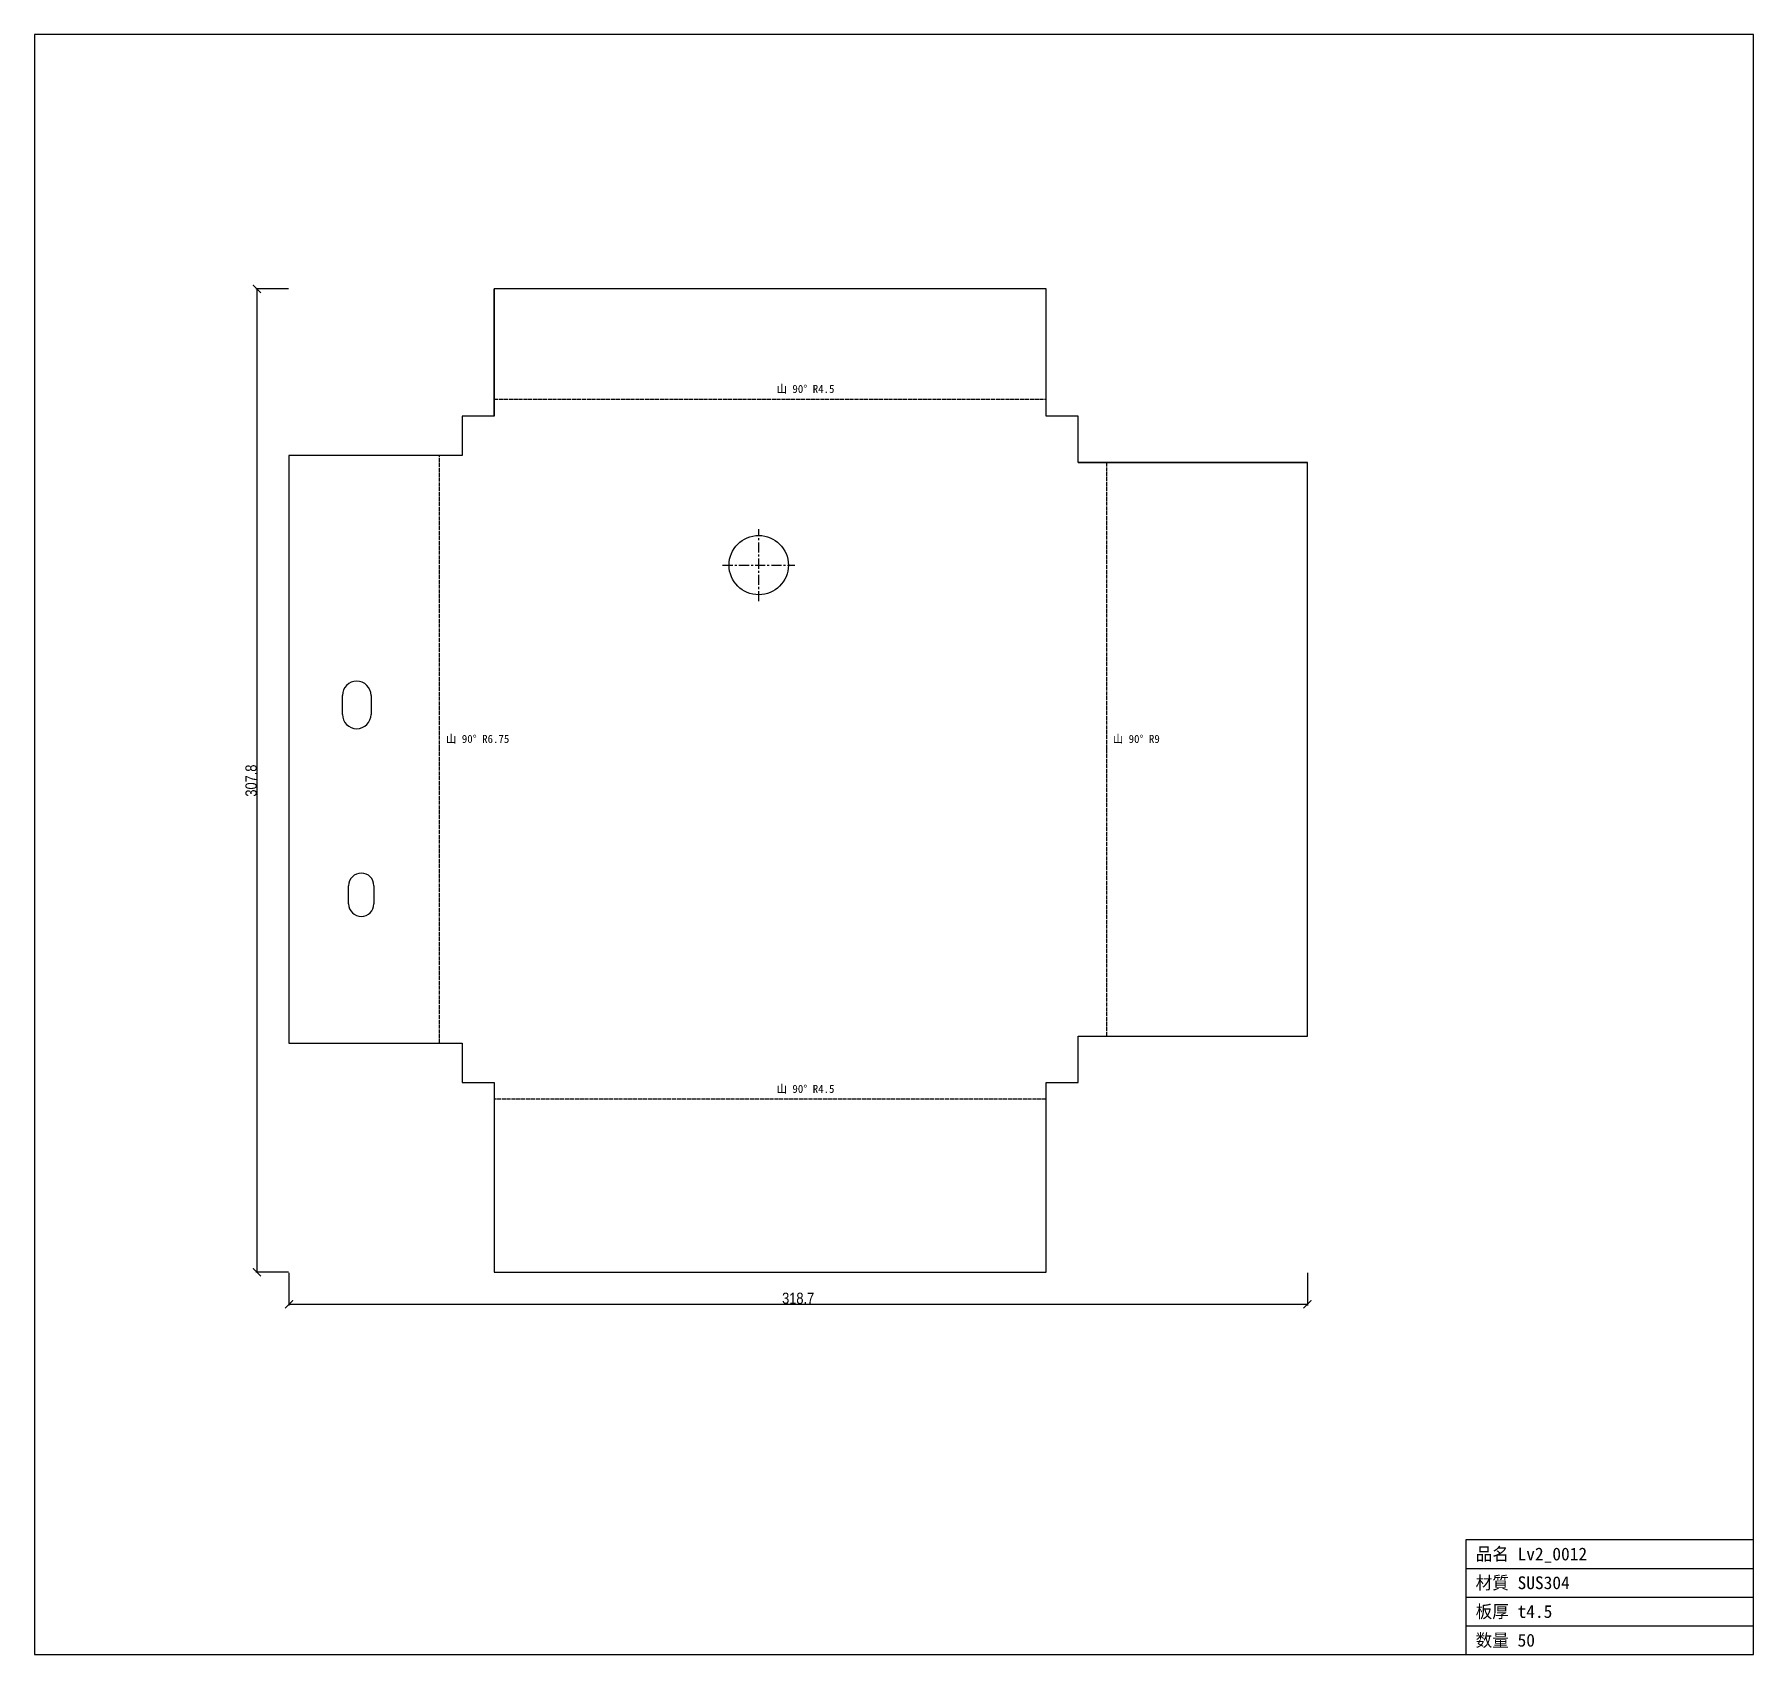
# Model space of a CAD drawing. Header units: millimetres. Extents: x -134 to 404, y -179 to 328.
import ezdxf

# ---------------------------------------------------------------- set-up
doc = ezdxf.new("R2010")
doc.units = ezdxf.units.MM
doc.linetypes.add('CENTER', pattern=[5.08, 3.175, -0.635, 0.635, -0.635])
doc.linetypes.add('DASHED', pattern=[1.524, 1.27, -0.254])
doc.styles.add('OpenSansCondensed-Light', font='OpenSansCondensed-Light.ttf')
doc.dimstyles.new('EZDXF', dxfattribs={"dimtxt": 0.25, "dimasz": 0.175, "dimexe": 0.375, "dimexo": 0.125, "dimgap": 0.1, "dimtad": 1, "dimlfac": 100, "dimzin": 12, "dimdsep": 46, "dimtxsty": 'OpenSansCondensed-Light', "dimblk": 'ARCHTICK', "dimcen": 2.5, "dimazin": 3, "dimtfac": 0.5, "dimtmove": 2, "dimatfit": 3})

# ---------------------------------------------------------------- blocks, each defined once
blk = doc.blocks.new('_ARCHTICK')
at = {"color": 0, "linetype": 'BYBLOCK', "const_width": 0.15}
blk.add_lwpolyline([(-0.5, -0.5), (0.5, 0.5)], dxfattribs=at)

msp = doc.modelspace()

# ---------------------------------------------------------------- linework, layer by layer
at = {"color": 7, "linetype": 'CONTINUOUS'}
for p, q in [((404.2, 328.04), (-133.91, 328.04)), ((-133.91, 328.04), (-133.91, -179.14)), ((404.2, -179.14), (404.2, 328.04)), ((182.8, 248.36), (10, 248.36)), ((10, 248.36), (10, 235.22)), ((10, 208.51), (10, 248.36)), ((182.8, 208.51), (182.8, 248.36)), ((10, 235.22), (10, 221.2)), ((10, 221.2), (10, 208.51)), ((5, 208.51), (0, 208.51)), ((0, 208.51), (0, 196.26)), ((5.51, 208.51), (5, 208.5)), ((10, 208.51), (5.51, 208.51)), ((186.97, 208.51), (182.8, 208.51)), ((189.34, 208.51), (186.97, 208.51)), ((190.77, 208.51), (189.34, 208.51)), ((192.8, 208.51), (190.77, 208.51)), ((192.8, 194.01), (192.8, 208.51)), ((-42.5, 196.26), (-54.22, 196.26)), ((-54.22, 196.26), (-54.22, 12.25)), ((-23.69, 196.26), (-42.5, 196.26)), ((0, 196.26), (-23.69, 196.26)), ((264.52, 194.01), (192.8, 194.01)), ((192.8, 194.01), (264.52, 194.01)), ((264.52, 153.1), (264.52, 194.01)), ((264.52, 147.97), (264.52, 153.1)), ((264.52, 67.18), (264.52, 147.97)), ((-37.49, 115.19), (-37.49, 121.09)), ((-28.53, 121.09), (-28.53, 115.19)), ((264.52, 14.5), (264.52, 67.19)), ((-35.54, 55.87), (-35.54, 61.55)), ((-27.65, 61.55), (-27.65, 55.87)), ((-54.22, 12.25), (-39.55, 12.25)), ((-39.55, 12.25), (-37.45, 12.25)), ((-37.45, 12.25), (-33.79, 12.25)), ((-33.79, 12.25), (0, 12.25)), ((0, 12.25), (0, 0)), ((192.8, 9.38), (192.8, 14.5)), ((192.8, 14.5), (264.52, 14.5)), ((192.8, 3.87), (192.8, 9.38)), ((0, 0), (10, 0)), ((10, 0), (10, -59.46)), ((182.8, -59.46), (182.8, 0)), ((182.8, 0), (184.96, 0)), ((184.96, 0), (185.24, 0)), ((185.24, 0), (190, 0)), ((190, 0), (192.8, 0)), ((192.8, 0), (192.8, 3.86)), ((10, -59.46), (51.64, -59.46)), ((51.64, -59.46), (84.77, -59.46)), ((84.77, -59.46), (94.18, -59.46)), ((94.18, -59.46), (182.8, -59.46)), ((314.2, -179.14), (314.2, -143.14)), ((314.2, -143.14), (404.2, -143.14)), ((314.2, -152.14), (404.2, -152.14)), ((314.2, -161.14), (404.2, -161.14)), ((314.2, -170.14), (404.2, -170.14)), ((-133.91, -179.14), (404.2, -179.14))]:
    msp.add_line(p, q, dxfattribs=at)
at = {"color": 3, "linetype": 'DASHED'}
for p, q in [((10, 213.81), (182.8, 213.81)), ((-7.07, 104.25), (-7.07, 196.26)), ((201.63, 194.01), (201.63, 104.25)), ((-7.07, 12.25), (-7.07, 104.25)), ((201.63, 104.25), (201.63, 14.5)), ((182.8, -5.3), (10, -5.3))]:
    msp.add_line(p, q, dxfattribs=at)
at = {"color": 1, "linetype": 'CENTER'}
for p, q in [((92.8, 150.62), (92.8, 173.18)), ((81.52, 161.9), (104.08, 161.9))]:
    msp.add_line(p, q, dxfattribs=at)
at = {"color": 7, "linetype": 'CONTINUOUS'}
msp.add_circle((92.8, 161.9), 9.28, dxfattribs=at)
for centre, radius, start, end in [((-33.01, 121.09), 4.48, 0, 180), ((-33.01, 115.19), 4.48, 180, 0), ((-31.59, 61.55), 3.95, 0, 180), ((-31.59, 55.87), 3.95, 180, 0)]:
    msp.add_arc(centre, radius, start, end, dxfattribs=at)

# ---------------------------------------------------------------- texts
at = {"color": 2}
for s, height, p in [('山 90° R4.5', 2.5, (98.4, 215.81)), ('山 90° R6.75', 2.5, (-5.07, 106.25)), ('山 90° R9', 2.5, (203.63, 106.25)), ('山 90° R4.5', 2.5, (98.4, -3.3)), ('品名 Lv2_0012', 4, (317.2, -149.64)), ('材質 SUS304', 4, (317.2, -158.64)), ('板厚 t4.5', 4, (317.2, -167.64)), ('数量 50', 4, (317.2, -176.64))]:
    msp.add_text(s, height=height, dxfattribs=at).set_placement(p)

# ---------------------------------------------------------------- dimensions: what is measured, and where the dimension line sits
at = {"color": 8}
msp.add_linear_dim(base=(-64.22, -59.46), p1=(-54.22, -59.46), p2=(-54.22, 248.36), angle=90, dimstyle='EZDXF', override={"dimtxt": 3.5, "dimasz": 2.5, "dimdec": 1, "dimlfac": 1}, dxfattribs=at).render()
msp.add_linear_dim(base=(-54.22, -69.46), p1=(-54.22, -59.46), p2=(264.52, -59.46), dimstyle='EZDXF', override={"dimtxt": 3.5, "dimasz": 2.5, "dimdec": 1, "dimlfac": 1}, dxfattribs=at).render()

doc.saveas('drawing.dxf')
